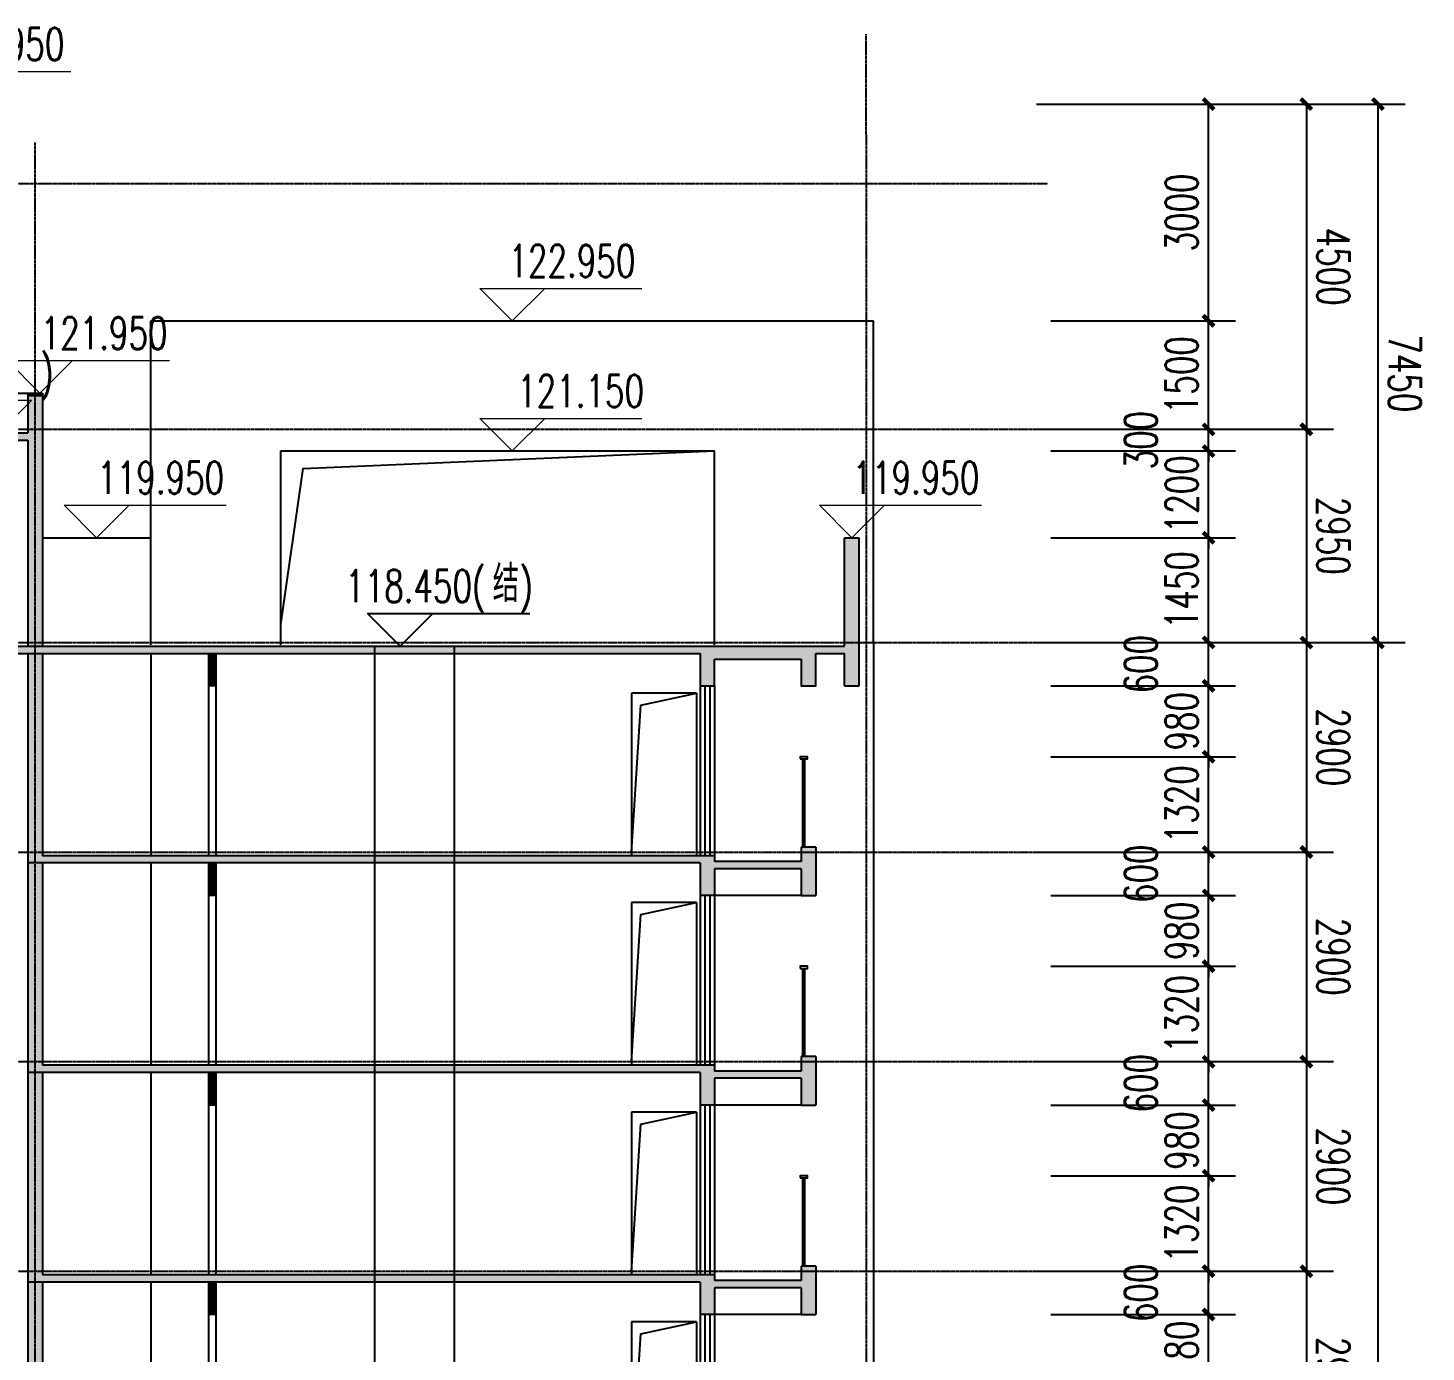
# Model space of a CAD drawing. Header units: millimetres. Extents: x 43 to 235305, y 0 to 139712.
# Drawn here: x 204454 to 223798, y 121390 to 139712 of the extents above; entities that cross this region are included whole.
import ezdxf

# ---------------------------------------------------------------- set-up
doc = ezdxf.new("R2010")
doc.units = ezdxf.units.MM
doc.linetypes.add('DOTE', pattern=[2.42, 2, -0.2, 0.02, -0.2])
for name, color, linetype in [('A-AXIS', 1, 'DOTE'), ('A-AXIS-DIMS', 3, 'Continuous'), ('A-CLOS', 5, 'Continuous'), ('A-DIM-SYMB', 3, 'Continuous'), ('A-DRWD-DIMS', 144, 'Continuous'), ('A-ELEV-DRWD', 130, 'Continuous'), ('A-ELEV-HRAL', 165, 'Continuous'), ('A-ELEV-LINE1', 33, 'Continuous'), ('A-HATH', 8, 'Continuous'), ('A-WALL', 2, 'Continuous'), ('AXIS', 3, 'Continuous'), ('PUB_DIM', 3, 'Continuous'), ('PUB_TEXT', 7, 'Continuous')]:
    doc.layers.add(name, color=color, linetype=linetype)
doc.styles.add('_TCH_DIM', font='SIMPLEX', dxfattribs={"bigfont": 'GBCBIG'})
doc.styles.add('_TCH_DIM_T3', font='SIMPLEX', dxfattribs={"width": 0.705882, "bigfont": 'GBCBIG'})
doc.dimstyles.new('_TCH_ARCH&&150', dxfattribs={"dimtxt": 446.25, "dimasz": 150, "dimexe": 375, "dimexo": 450, "dimgap": 150, "dimtad": 1, "dimdec": 0, "dimzin": 0, "dimdsep": 46, "dimtxsty": '_TCH_DIM_T3', "dimblk": 'ARCHTICK', "dimcen": 0.09, "dimclrt": 7, "dimazin": 2, "dimtfac": 1, "dimtdec": 0, "dimtix": 1, "dimtmove": 2, "dimatfit": 3, "dimfxl": 1, "dimtolj": 1, "dimtzin": 0, "dimarcsym": 0})

# ---------------------------------------------------------------- blocks, each defined once
blk = doc.blocks.new('A$C51E773D8')
at = {"layer": 'A-HATH'}
blk.add_hatch(color=256, dxfattribs=at).paths.add_polyline_path([(3900, 280), (13200, 280), (13200, 3080), (13400, 3080), (13400, 180), (4100, 180), (4100, -270), (3900, -270), (3900, 100), (2700, 100), (2700, -270), (2500, -270), (2500, 400), (2700, 400), (2700, 200), (3900, 200)])
at = {"layer": 'A-CLOS'}
for p, q in [((10800, 3080), (10800, 2630)), ((10900, 3080), (10900, 2630)), ((13200, 3080), (13200, 280)), ((13400, 3080), (13400, 180)), ((10800, 2630), (10900, 2630)), ((2500, 400), (2500, -270)), ((2500, 400), (2700, 400)), ((2700, 400), (2700, 200)), ((2700, 200), (3900, 200)), ((3900, 280), (13200, 280)), ((3900, 280), (3900, 200)), ((2700, 100), (2700, -270)), ((2700, 100), (3900, 100)), ((3900, 100), (3900, -270)), ((4100, 180), (13400, 180)), ((4100, 180), (4100, -270)), ((2700, -270), (2500, -270)), ((3900, -270), (4100, -270))]:
    blk.add_line(p, q, dxfattribs=at)
at = {"layer": 'A-ELEV-DRWD'}
for p, q in [((3900, 2630), (3900, 280)), ((3967, 2630), (3967, 280)), ((4034, 2630), (4034, 280)), ((4100, 2630), (4100, 280))]:
    blk.add_line(p, q, dxfattribs=at)
at = {"layer": 'A-ELEV-HRAL'}
for p, q in [((2650, 400), (2650, 1620)), ((2680, 400), (2680, 1620))]:
    blk.add_line(p, q, dxfattribs=at)
blk.add_lwpolyline([(2715, 1620), (2615, 1620), (2615, 1650), (2715, 1650)], close=True, dxfattribs=at)
at = {"layer": 'A-ELEV-LINE1'}
for p, q in [((1700, 3230), (1700, 330)), ((7500, 280), (7500, 3180)), ((8600, 280), (8600, 3180)), ((11700, 3080), (11700, 280)), ((4150, 2530), (5050, 2530)), ((4150, 2530), (4150, 280)), ((5050, 2530), (5050, 280)), ((2700, -270), (3900, -270))]:
    blk.add_line(p, q, dxfattribs=at)
at = {"layer": 'A-HATH', "const_width": 100}
blk.add_lwpolyline([(10850, 2630), (10850, 3080)], dxfattribs=at)
at = {"layer": 'A-WALL'}
for p, q in [((10800, 2630), (10800, 280)), ((10900, 2630), (10900, 280))]:
    blk.add_line(p, q, dxfattribs=at)
at = {"layer": 'PUB_DIM'}
blk.add_lwpolyline([(5050, 330), (4918, 2364), (4150, 2530)], dxfattribs=at)
blk = doc.blocks.new('A$C196B165E')
at = {"layer": 'A-HATH'}
h = blk.add_hatch(color=256, dxfattribs=at)
h.paths.add_polyline_path([(17550, 4050), (17450, 4050), (17450, 4000), (17550, 4000)])
h.paths.add_polyline_path([(17450, 4050), (17350, 4050), (17350, 4000), (17450, 4000)])
for points in [[(17350, 4000), (17350, 550), (17550, 550), (17550, 4000)], [(17350, 3500), (16350, 3500), (16350, 3400), (17350, 3400)], [(26850, 450), (26650, 450), (26650, 0), (26850, 0)], [(28250, 450), (28050, 450), (28050, 0), (28250, 0)]]:
    blk.add_hatch(color=256, dxfattribs=at).paths.add_polyline_path(points)
h = blk.add_hatch(color=256, dxfattribs=at)
h.paths.add_polyline_path([(16150, 550), (28650, 550), (28650, 450), (16150, 450)])
h.paths.add_polyline_path([(28650, 0), (28850, 0), (28850, 2050), (28650, 2050)])
h.paths.add_polyline_path([(26850, 370), (28050, 370), (28050, 450), (26850, 450)])
at = {"layer": 'A-CLOS'}
for p, q in [((17350, 4050), (17350, 3500)), ((17550, 4050), (17550, 550)), ((16350, 3500), (17350, 3500)), ((16350, 3400), (17350, 3400)), ((17350, 3400), (17350, 550)), ((28650, 550), (28650, 2050)), ((28650, 2050), (28850, 2050)), ((28850, 0), (28850, 2050)), ((16150, 450), (26650, 450)), ((16350, 550), (28650, 550)), ((28250, 450), (28650, 450)), ((28650, 0), (28650, 450)), ((26850, 370), (28050, 370)), ((28650, 0), (28850, 0))]:
    blk.add_line(p, q, dxfattribs=at)
for points in [[(26650, 450), (26650, 0), (26850, 0), (26850, 370)], [(28050, 370), (28050, 0), (28250, 0), (28250, 450)]]:
    blk.add_lwpolyline(points, dxfattribs=at)
at = {"layer": 'A-ELEV-LINE1'}
for p, q in [((19050, 5050), (29050, 5050)), ((19050, 567), (19050, 5050)), ((29050, 600), (29050, 5050)), ((16350, 4050), (17550, 4050)), ((16350, 3500), (17350, 3500)), ((20850, 3250), (26850, 3250)), ((20850, 567), (20850, 3250)), ((26850, 567), (26850, 3250)), ((17550, 2050), (19050, 2050))]:
    blk.add_line(p, q, dxfattribs=at)
blk = doc.blocks.new('_ArchTick')
at = {"color": 0, "linetype": 'ByBlock', "const_width": 0.4}
blk.add_lwpolyline([(-0.5, -0.5), (0.5, 0.5)], dxfattribs=at)
blk = doc.blocks.new('*D3585')
at = {"layer": 'A-AXIS-DIMS', "color": 0, "lineweight": -2, "transparency": 16777216}
for p, q in [((218410, 122508), (222517, 122508)), ((222142, 122508), (222142, 119608)), ((218410, 119608), (222517, 119608))]:
    blk.add_line(p, q, dxfattribs=at)
at = {"layer": 'Defpoints', "color": 0, "transparency": 16777216}
for p in [(217960, 122508), (217960, 119608), (222142, 119608)]:
    blk.add_point(p, dxfattribs=at)
at = {"layer": 'A-AXIS-DIMS', "color": 0, "lineweight": -2, "transparency": 16777216, "xscale": 150, "yscale": 150, "zscale": 150}
for p, rotation in [((222142, 122508), 90.00050948774897), ((222142, 119608), 270.000509487749)]:
    blk.add_blockref('_ArchTick', p, dxfattribs=dict(at, rotation=rotation))
at = {"layer": 'A-AXIS-DIMS', "color": 7, "transparency": 16777216, "insert": (222515, 121058), "char_height": 446.2, "attachment_point": 5, "rotation": 270.0005, "style": '_TCH_DIM_T3'}
blk.add_mtext('\\A1;2900', dxfattribs=at)
blk = doc.blocks.new('*D3586')
at = {"layer": 'A-AXIS-DIMS', "color": 0, "lineweight": -2, "transparency": 16777216}
for p, q in [((218410, 125408), (222517, 125408)), ((222142, 125408), (222142, 122508)), ((218410, 122508), (222517, 122508))]:
    blk.add_line(p, q, dxfattribs=at)
at = {"layer": 'Defpoints', "color": 0, "transparency": 16777216}
for p in [(217960, 125408), (217960, 122508), (222142, 122508)]:
    blk.add_point(p, dxfattribs=at)
at = {"layer": 'A-AXIS-DIMS', "color": 0, "lineweight": -2, "transparency": 16777216, "xscale": 150, "yscale": 150, "zscale": 150}
for p, rotation in [((222142, 125408), 90.00050948774897), ((222142, 122508), 270.000509487749)]:
    blk.add_blockref('_ArchTick', p, dxfattribs=dict(at, rotation=rotation))
at = {"layer": 'A-AXIS-DIMS', "color": 7, "transparency": 16777216, "insert": (222515, 123958), "char_height": 446.2, "attachment_point": 5, "rotation": 270.0005, "style": '_TCH_DIM_T3'}
blk.add_mtext('\\A1;2900', dxfattribs=at)
blk = doc.blocks.new('*D3587')
at = {"layer": 'A-AXIS-DIMS', "color": 0, "lineweight": -2, "transparency": 16777216}
for p, q in [((218410, 128308), (222517, 128308)), ((222142, 128308), (222142, 125408)), ((218410, 125408), (222517, 125408))]:
    blk.add_line(p, q, dxfattribs=at)
at = {"layer": 'Defpoints', "color": 0, "transparency": 16777216}
for p in [(217960, 128308), (217960, 125408), (222142, 125408)]:
    blk.add_point(p, dxfattribs=at)
at = {"layer": 'A-AXIS-DIMS', "color": 0, "lineweight": -2, "transparency": 16777216, "xscale": 150, "yscale": 150, "zscale": 150}
for p, rotation in [((222142, 128308), 90.00050948775133), ((222142, 125408), 270.0005094877513)]:
    blk.add_blockref('_ArchTick', p, dxfattribs=dict(at, rotation=rotation))
at = {"layer": 'A-AXIS-DIMS', "color": 7, "transparency": 16777216, "insert": (222515, 126858), "char_height": 446.2, "attachment_point": 5, "rotation": 270.0005, "style": '_TCH_DIM_T3'}
blk.add_mtext('\\A1;2900', dxfattribs=at)
blk = doc.blocks.new('*D3588')
at = {"layer": 'A-AXIS-DIMS', "color": 0, "lineweight": -2, "transparency": 16777216}
for p, q in [((218410, 131208), (222517, 131208)), ((222142, 131208), (222142, 128308)), ((218410, 128308), (222517, 128308))]:
    blk.add_line(p, q, dxfattribs=at)
at = {"layer": 'Defpoints', "color": 0, "transparency": 16777216}
for p in [(217960, 131208), (217960, 128308), (222142, 128308)]:
    blk.add_point(p, dxfattribs=at)
at = {"layer": 'A-AXIS-DIMS', "color": 0, "lineweight": -2, "transparency": 16777216, "xscale": 150, "yscale": 150, "zscale": 150}
for p, rotation in [((222142, 131208), 90.00050948774897), ((222142, 128308), 270.000509487749)]:
    blk.add_blockref('_ArchTick', p, dxfattribs=dict(at, rotation=rotation))
at = {"layer": 'A-AXIS-DIMS', "color": 7, "transparency": 16777216, "insert": (222515, 129758), "char_height": 446.2, "attachment_point": 5, "rotation": 270.0005, "style": '_TCH_DIM_T3'}
blk.add_mtext('\\A1;2900', dxfattribs=at)
blk = doc.blocks.new('*D3589')
at = {"layer": 'A-AXIS-DIMS', "color": 0, "lineweight": -2, "transparency": 16777216}
for p, q in [((218410, 134158), (222517, 134158)), ((222142, 134158), (222142, 131208)), ((218410, 131208), (222517, 131208))]:
    blk.add_line(p, q, dxfattribs=at)
at = {"layer": 'Defpoints', "color": 0, "transparency": 16777216}
for p in [(217960, 134158), (217960, 131208), (222142, 131208)]:
    blk.add_point(p, dxfattribs=at)
at = {"layer": 'A-AXIS-DIMS', "color": 0, "lineweight": -2, "transparency": 16777216, "xscale": 150, "yscale": 150, "zscale": 150}
for p, rotation in [((222142, 134158), 90.00050948774977), ((222142, 131208), 270.0005094877498)]:
    blk.add_blockref('_ArchTick', p, dxfattribs=dict(at, rotation=rotation))
at = {"layer": 'A-AXIS-DIMS', "color": 7, "transparency": 16777216, "insert": (222515, 132683), "char_height": 446.2, "attachment_point": 5, "rotation": 270.0005, "style": '_TCH_DIM_T3'}
blk.add_mtext('\\A1;2950', dxfattribs=at)
blk = doc.blocks.new('*D3590')
at = {"layer": 'A-AXIS-DIMS', "color": 0, "lineweight": -2, "transparency": 16777216}
for p, q in [((218410, 138658), (222517, 138658)), ((222142, 138658), (222142, 134158)), ((218410, 134158), (222517, 134158))]:
    blk.add_line(p, q, dxfattribs=at)
at = {"layer": 'Defpoints', "color": 0, "transparency": 16777216}
for p in [(217960, 138658), (217960, 134158), (222142, 134158)]:
    blk.add_point(p, dxfattribs=at)
at = {"layer": 'A-AXIS-DIMS', "color": 0, "lineweight": -2, "transparency": 16777216, "xscale": 150, "yscale": 150, "zscale": 150}
for p, rotation in [((222142, 138658), 90.00050948775026), ((222142, 134158), 270.0005094877503)]:
    blk.add_blockref('_ArchTick', p, dxfattribs=dict(at, rotation=rotation))
at = {"layer": 'A-AXIS-DIMS', "color": 7, "transparency": 16777216, "insert": (222515, 136408), "char_height": 446.2, "attachment_point": 5, "rotation": 270.0005, "style": '_TCH_DIM_T3'}
blk.add_mtext('\\A1;4500', dxfattribs=at)
blk = doc.blocks.new('*D3592')
at = {"layer": 'Defpoints', "color": 0, "transparency": 16777216}
for p in [(218157, 131208), (218158, 12558), (223133, 12558)]:
    blk.add_point(p, dxfattribs=at)
at = {"layer": 'PUB_DIM', "color": 0, "lineweight": -2, "transparency": 16777216}
for p, q in [((218607, 131208), (223507, 131208)), ((223132, 131208), (223133, 12558)), ((218608, 12558), (223508, 12558))]:
    blk.add_line(p, q, dxfattribs=at)
at = {"layer": 'PUB_DIM', "color": 0, "lineweight": -2, "transparency": 16777216, "xscale": 150, "yscale": 150, "zscale": 150}
for p, rotation in [((223132, 131208), 90.0005094877472), ((223133, 12558), 270.0005094877472)]:
    blk.add_blockref('_ArchTick', p, dxfattribs=dict(at, rotation=rotation))
at = {"layer": 'PUB_DIM', "color": 7, "transparency": 16777216, "insert": (223505, 71883), "char_height": 446.2, "attachment_point": 5, "rotation": 270.0005, "style": '_TCH_DIM_T3'}
blk.add_mtext('\\A1;118650', dxfattribs=at)
blk = doc.blocks.new('*D3593')
at = {"layer": 'Defpoints', "color": 0, "transparency": 16777216}
for p in [(218157, 138658), (218157, 131208), (223132, 131208)]:
    blk.add_point(p, dxfattribs=at)
at = {"layer": 'PUB_DIM', "color": 0, "lineweight": -2, "transparency": 16777216}
for p, q in [((218607, 138658), (223507, 138658)), ((223132, 138658), (223132, 131208)), ((218607, 131208), (223507, 131208))]:
    blk.add_line(p, q, dxfattribs=at)
at = {"layer": 'PUB_DIM', "color": 0, "lineweight": -2, "transparency": 16777216, "xscale": 150, "yscale": 150, "zscale": 150}
for p, rotation in [((223132, 138658), 90.00050948774722), ((223132, 131208), 270.0005094877472)]:
    blk.add_blockref('_ArchTick', p, dxfattribs=dict(at, rotation=rotation))
at = {"layer": 'PUB_DIM', "color": 7, "transparency": 16777216, "insert": (223505, 134933), "char_height": 446.2, "attachment_point": 5, "rotation": 270.0005, "style": '_TCH_DIM_T3'}
blk.add_mtext('\\A1;7450', dxfattribs=at)
blk = doc.blocks.new('*D3002')
at = {"layer": 'A-DRWD-DIMS', "color": 0, "lineweight": -2, "transparency": 16777216}
for p, q in [((218608, 121908), (221164, 121908)), ((220789, 121908), (220789, 122058)), ((220789, 120928), (220789, 121908)), ((218608, 120928), (221164, 120928)), ((220789, 120928), (220789, 120778))]:
    blk.add_line(p, q, dxfattribs=at)
at = {"layer": 'Defpoints', "color": 0, "transparency": 16777216}
for p in [(218158, 121908), (220789, 121908), (218158, 120928)]:
    blk.add_point(p, dxfattribs=at)
at = {"layer": 'A-DRWD-DIMS', "color": 0, "lineweight": -2, "transparency": 16777216, "xscale": 150, "yscale": 150, "zscale": 150}
for p, rotation in [((220789, 121908), 270), ((220789, 120928), 90)]:
    blk.add_blockref('_ArchTick', p, dxfattribs=dict(at, rotation=rotation))
at = {"layer": 'A-DRWD-DIMS', "color": 7, "transparency": 16777216, "insert": (220416, 121418), "char_height": 446.2, "attachment_point": 5, "rotation": 90, "style": '_TCH_DIM_T3'}
blk.add_mtext('\\A1;980', dxfattribs=at)
blk = doc.blocks.new('*D3003')
at = {"layer": 'A-DRWD-DIMS', "color": 0, "lineweight": -2, "transparency": 16777216}
for p, q in [((218608, 122508), (221164, 122508)), ((220789, 121908), (220789, 122508)), ((218608, 121908), (221164, 121908))]:
    blk.add_line(p, q, dxfattribs=at)
at = {"layer": 'Defpoints', "color": 0, "transparency": 16777216}
for p in [(218158, 122508), (220789, 122508), (218158, 121908)]:
    blk.add_point(p, dxfattribs=at)
at = {"layer": 'A-DRWD-DIMS', "color": 0, "lineweight": -2, "transparency": 16777216, "xscale": 150, "yscale": 150, "zscale": 150}
for p, rotation in [((220789, 122508), 90), ((220789, 121908), 270)]:
    blk.add_blockref('_ArchTick', p, dxfattribs=dict(at, rotation=rotation))
at = {"layer": 'A-DRWD-DIMS', "color": 7, "transparency": 16777216, "insert": (219852, 122208), "char_height": 446.2, "attachment_point": 5, "rotation": 90, "style": '_TCH_DIM_T3'}
blk.add_mtext('\\A1;600', dxfattribs=at)
blk = doc.blocks.new('*D3004')
at = {"layer": 'A-DRWD-DIMS', "color": 0, "lineweight": -2, "transparency": 16777216}
for p, q in [((218608, 123828), (221164, 123828)), ((220789, 123828), (220789, 123978)), ((220789, 122508), (220789, 123828)), ((218608, 122508), (221164, 122508)), ((220789, 122508), (220789, 122358))]:
    blk.add_line(p, q, dxfattribs=at)
at = {"layer": 'Defpoints', "color": 0, "transparency": 16777216}
for p in [(218158, 123828), (220789, 123828), (218158, 122508)]:
    blk.add_point(p, dxfattribs=at)
at = {"layer": 'A-DRWD-DIMS', "color": 0, "lineweight": -2, "transparency": 16777216, "xscale": 150, "yscale": 150, "zscale": 150}
for p, rotation in [((220789, 123828), 270), ((220789, 122508), 90)]:
    blk.add_blockref('_ArchTick', p, dxfattribs=dict(at, rotation=rotation))
at = {"layer": 'A-DRWD-DIMS', "color": 7, "transparency": 16777216, "insert": (220416, 123168), "char_height": 446.2, "attachment_point": 5, "rotation": 90, "style": '_TCH_DIM_T3'}
blk.add_mtext('\\A1;1320', dxfattribs=at)
blk = doc.blocks.new('*D3005')
at = {"layer": 'A-DRWD-DIMS', "color": 0, "lineweight": -2, "transparency": 16777216}
for p, q in [((218608, 124808), (221164, 124808)), ((220789, 124808), (220789, 124958)), ((220789, 123828), (220789, 124808)), ((218608, 123828), (221164, 123828)), ((220789, 123828), (220789, 123678))]:
    blk.add_line(p, q, dxfattribs=at)
at = {"layer": 'Defpoints', "color": 0, "transparency": 16777216}
for p in [(218158, 124808), (220789, 124808), (218158, 123828)]:
    blk.add_point(p, dxfattribs=at)
at = {"layer": 'A-DRWD-DIMS', "color": 0, "lineweight": -2, "transparency": 16777216, "xscale": 150, "yscale": 150, "zscale": 150}
for p, rotation in [((220789, 124808), 270), ((220789, 123828), 90)]:
    blk.add_blockref('_ArchTick', p, dxfattribs=dict(at, rotation=rotation))
at = {"layer": 'A-DRWD-DIMS', "color": 7, "transparency": 16777216, "insert": (220416, 124318), "char_height": 446.2, "attachment_point": 5, "rotation": 90, "style": '_TCH_DIM_T3'}
blk.add_mtext('\\A1;980', dxfattribs=at)
blk = doc.blocks.new('*D3006')
at = {"layer": 'A-DRWD-DIMS', "color": 0, "lineweight": -2, "transparency": 16777216}
for p, q in [((218608, 125408), (221164, 125408)), ((220789, 124808), (220789, 125408)), ((218608, 124808), (221164, 124808))]:
    blk.add_line(p, q, dxfattribs=at)
at = {"layer": 'Defpoints', "color": 0, "transparency": 16777216}
for p in [(218158, 125408), (220789, 125408), (218158, 124808)]:
    blk.add_point(p, dxfattribs=at)
at = {"layer": 'A-DRWD-DIMS', "color": 0, "lineweight": -2, "transparency": 16777216, "xscale": 150, "yscale": 150, "zscale": 150}
for p, rotation in [((220789, 125408), 90), ((220789, 124808), 270)]:
    blk.add_blockref('_ArchTick', p, dxfattribs=dict(at, rotation=rotation))
at = {"layer": 'A-DRWD-DIMS', "color": 7, "transparency": 16777216, "insert": (219852, 125108), "char_height": 446.2, "attachment_point": 5, "rotation": 90, "style": '_TCH_DIM_T3'}
blk.add_mtext('\\A1;600', dxfattribs=at)
blk = doc.blocks.new('*D3007')
at = {"layer": 'A-DRWD-DIMS', "color": 0, "lineweight": -2, "transparency": 16777216}
for p, q in [((218608, 126728), (221164, 126728)), ((220789, 126728), (220789, 126878)), ((220789, 125408), (220789, 126728)), ((218608, 125408), (221164, 125408)), ((220789, 125408), (220789, 125258))]:
    blk.add_line(p, q, dxfattribs=at)
at = {"layer": 'Defpoints', "color": 0, "transparency": 16777216}
for p in [(218158, 126728), (220789, 126728), (218158, 125408)]:
    blk.add_point(p, dxfattribs=at)
at = {"layer": 'A-DRWD-DIMS', "color": 0, "lineweight": -2, "transparency": 16777216, "xscale": 150, "yscale": 150, "zscale": 150}
for p, rotation in [((220789, 126728), 270), ((220789, 125408), 90)]:
    blk.add_blockref('_ArchTick', p, dxfattribs=dict(at, rotation=rotation))
at = {"layer": 'A-DRWD-DIMS', "color": 7, "transparency": 16777216, "insert": (220416, 126068), "char_height": 446.2, "attachment_point": 5, "rotation": 90, "style": '_TCH_DIM_T3'}
blk.add_mtext('\\A1;1320', dxfattribs=at)
blk = doc.blocks.new('*D3008')
at = {"layer": 'A-DRWD-DIMS', "color": 0, "lineweight": -2, "transparency": 16777216}
for p, q in [((218608, 127708), (221164, 127708)), ((220789, 127708), (220789, 127858)), ((220789, 126728), (220789, 127708)), ((218608, 126728), (221164, 126728)), ((220789, 126728), (220789, 126578))]:
    blk.add_line(p, q, dxfattribs=at)
at = {"layer": 'Defpoints', "color": 0, "transparency": 16777216}
for p in [(218158, 127708), (220789, 127708), (218158, 126728)]:
    blk.add_point(p, dxfattribs=at)
at = {"layer": 'A-DRWD-DIMS', "color": 0, "lineweight": -2, "transparency": 16777216, "xscale": 150, "yscale": 150, "zscale": 150}
for p, rotation in [((220789, 127708), 270), ((220789, 126728), 90)]:
    blk.add_blockref('_ArchTick', p, dxfattribs=dict(at, rotation=rotation))
at = {"layer": 'A-DRWD-DIMS', "color": 7, "transparency": 16777216, "insert": (220416, 127218), "char_height": 446.2, "attachment_point": 5, "rotation": 90, "style": '_TCH_DIM_T3'}
blk.add_mtext('\\A1;980', dxfattribs=at)
blk = doc.blocks.new('*D3009')
at = {"layer": 'A-DRWD-DIMS', "color": 0, "lineweight": -2, "transparency": 16777216}
for p, q in [((218608, 128308), (221164, 128308)), ((220789, 127708), (220789, 128308)), ((218608, 127708), (221164, 127708))]:
    blk.add_line(p, q, dxfattribs=at)
at = {"layer": 'Defpoints', "color": 0, "transparency": 16777216}
for p in [(218158, 128308), (220789, 128308), (218158, 127708)]:
    blk.add_point(p, dxfattribs=at)
at = {"layer": 'A-DRWD-DIMS', "color": 0, "lineweight": -2, "transparency": 16777216, "xscale": 150, "yscale": 150, "zscale": 150}
for p, rotation in [((220789, 128308), 90), ((220789, 127708), 270)]:
    blk.add_blockref('_ArchTick', p, dxfattribs=dict(at, rotation=rotation))
at = {"layer": 'A-DRWD-DIMS', "color": 7, "transparency": 16777216, "insert": (219852, 128008), "char_height": 446.2, "attachment_point": 5, "rotation": 90, "style": '_TCH_DIM_T3'}
blk.add_mtext('\\A1;600', dxfattribs=at)
blk = doc.blocks.new('*D3010')
at = {"layer": 'A-DRWD-DIMS', "color": 0, "lineweight": -2, "transparency": 16777216}
for p, q in [((218608, 129628), (221164, 129628)), ((220789, 129628), (220789, 129778)), ((220789, 128308), (220789, 129628)), ((218608, 128308), (221164, 128308)), ((220789, 128308), (220789, 128158))]:
    blk.add_line(p, q, dxfattribs=at)
at = {"layer": 'Defpoints', "color": 0, "transparency": 16777216}
for p in [(218158, 129628), (220789, 129628), (218158, 128308)]:
    blk.add_point(p, dxfattribs=at)
at = {"layer": 'A-DRWD-DIMS', "color": 0, "lineweight": -2, "transparency": 16777216, "xscale": 150, "yscale": 150, "zscale": 150}
for p, rotation in [((220789, 129628), 270), ((220789, 128308), 90)]:
    blk.add_blockref('_ArchTick', p, dxfattribs=dict(at, rotation=rotation))
at = {"layer": 'A-DRWD-DIMS', "color": 7, "transparency": 16777216, "insert": (220416, 128968), "char_height": 446.2, "attachment_point": 5, "rotation": 90, "style": '_TCH_DIM_T3'}
blk.add_mtext('\\A1;1320', dxfattribs=at)
blk = doc.blocks.new('*D3011')
at = {"layer": 'A-DRWD-DIMS', "color": 0, "lineweight": -2, "transparency": 16777216}
for p, q in [((218608, 130608), (221164, 130608)), ((220789, 130608), (220789, 130758)), ((220789, 129628), (220789, 130608)), ((218608, 129628), (221164, 129628)), ((220789, 129628), (220789, 129478))]:
    blk.add_line(p, q, dxfattribs=at)
at = {"layer": 'Defpoints', "color": 0, "transparency": 16777216}
for p in [(218158, 130608), (220789, 130608), (218158, 129628)]:
    blk.add_point(p, dxfattribs=at)
at = {"layer": 'A-DRWD-DIMS', "color": 0, "lineweight": -2, "transparency": 16777216, "xscale": 150, "yscale": 150, "zscale": 150}
for p, rotation in [((220789, 130608), 270), ((220789, 129628), 90)]:
    blk.add_blockref('_ArchTick', p, dxfattribs=dict(at, rotation=rotation))
at = {"layer": 'A-DRWD-DIMS', "color": 7, "transparency": 16777216, "insert": (220416, 130118), "char_height": 446.2, "attachment_point": 5, "rotation": 90, "style": '_TCH_DIM_T3'}
blk.add_mtext('\\A1;980', dxfattribs=at)
blk = doc.blocks.new('*D3012')
at = {"layer": 'A-DRWD-DIMS', "color": 0, "lineweight": -2, "transparency": 16777216}
for p, q in [((218608, 131208), (221164, 131208)), ((220789, 130608), (220789, 131208)), ((218608, 130608), (221164, 130608))]:
    blk.add_line(p, q, dxfattribs=at)
at = {"layer": 'Defpoints', "color": 0, "transparency": 16777216}
for p in [(218158, 131208), (220789, 131208), (218158, 130608)]:
    blk.add_point(p, dxfattribs=at)
at = {"layer": 'A-DRWD-DIMS', "color": 0, "lineweight": -2, "transparency": 16777216, "xscale": 150, "yscale": 150, "zscale": 150}
for p, rotation in [((220789, 131208), 90), ((220789, 130608), 270)]:
    blk.add_blockref('_ArchTick', p, dxfattribs=dict(at, rotation=rotation))
at = {"layer": 'A-DRWD-DIMS', "color": 7, "transparency": 16777216, "insert": (219852, 130908), "char_height": 446.2, "attachment_point": 5, "rotation": 90, "style": '_TCH_DIM_T3'}
blk.add_mtext('\\A1;600', dxfattribs=at)
blk = doc.blocks.new('*D3013')
at = {"layer": 'A-DRWD-DIMS', "color": 0, "lineweight": -2, "transparency": 16777216}
for p, q in [((218608, 132658), (221164, 132658)), ((220789, 131208), (220789, 132658)), ((218608, 131208), (221164, 131208))]:
    blk.add_line(p, q, dxfattribs=at)
at = {"layer": 'Defpoints', "color": 0, "transparency": 16777216}
for p in [(218158, 132658), (220789, 132658), (218158, 131208)]:
    blk.add_point(p, dxfattribs=at)
at = {"layer": 'A-DRWD-DIMS', "color": 0, "lineweight": -2, "transparency": 16777216, "xscale": 150, "yscale": 150, "zscale": 150}
for p, rotation in [((220789, 132658), 90), ((220789, 131208), 270)]:
    blk.add_blockref('_ArchTick', p, dxfattribs=dict(at, rotation=rotation))
at = {"layer": 'A-DRWD-DIMS', "color": 7, "transparency": 16777216, "insert": (220416, 131933), "char_height": 446.2, "attachment_point": 5, "rotation": 90, "style": '_TCH_DIM_T3'}
blk.add_mtext('\\A1;1450', dxfattribs=at)
blk = doc.blocks.new('*D3014')
at = {"layer": 'A-DRWD-DIMS', "color": 0, "lineweight": -2, "transparency": 16777216}
for p, q in [((220789, 133858), (220789, 134008)), ((218608, 133858), (221164, 133858)), ((220789, 132658), (220789, 133858)), ((218608, 132658), (221164, 132658)), ((220789, 132658), (220789, 132508))]:
    blk.add_line(p, q, dxfattribs=at)
at = {"layer": 'Defpoints', "color": 0, "transparency": 16777216}
for p in [(218158, 133858), (220789, 133858), (218158, 132658)]:
    blk.add_point(p, dxfattribs=at)
at = {"layer": 'A-DRWD-DIMS', "color": 0, "lineweight": -2, "transparency": 16777216, "xscale": 150, "yscale": 150, "zscale": 150}
for p, rotation in [((220789, 133858), 270), ((220789, 132658), 90)]:
    blk.add_blockref('_ArchTick', p, dxfattribs=dict(at, rotation=rotation))
at = {"layer": 'A-DRWD-DIMS', "color": 7, "transparency": 16777216, "insert": (220416, 133258), "char_height": 446.2, "attachment_point": 5, "rotation": 90, "style": '_TCH_DIM_T3'}
blk.add_mtext('\\A1;1200', dxfattribs=at)
blk = doc.blocks.new('*D3015')
at = {"layer": 'A-DRWD-DIMS', "color": 0, "lineweight": -2, "transparency": 16777216}
for p, q in [((220789, 134158), (220789, 134308)), ((218608, 134158), (221164, 134158)), ((220789, 133858), (220789, 134158)), ((218608, 133858), (221164, 133858)), ((220789, 133858), (220789, 133708))]:
    blk.add_line(p, q, dxfattribs=at)
at = {"layer": 'Defpoints', "color": 0, "transparency": 16777216}
for p in [(218158, 134158), (220789, 134158), (218158, 133858)]:
    blk.add_point(p, dxfattribs=at)
at = {"layer": 'A-DRWD-DIMS', "color": 0, "lineweight": -2, "transparency": 16777216, "xscale": 150, "yscale": 150, "zscale": 150}
for p, rotation in [((220789, 134158), 270), ((220789, 133858), 90)]:
    blk.add_blockref('_ArchTick', p, dxfattribs=dict(at, rotation=rotation))
at = {"layer": 'A-DRWD-DIMS', "color": 7, "transparency": 16777216, "insert": (219852, 134008), "char_height": 446.2, "attachment_point": 5, "rotation": 90, "style": '_TCH_DIM_T3'}
blk.add_mtext('\\A1;300', dxfattribs=at)
blk = doc.blocks.new('*D3016')
at = {"layer": 'A-DRWD-DIMS', "color": 0, "lineweight": -2, "transparency": 16777216}
for p, q in [((218608, 135658), (221164, 135658)), ((220789, 134158), (220789, 135658)), ((218608, 134158), (221164, 134158))]:
    blk.add_line(p, q, dxfattribs=at)
at = {"layer": 'Defpoints', "color": 0, "transparency": 16777216}
for p in [(218158, 135658), (220789, 135658), (218158, 134158)]:
    blk.add_point(p, dxfattribs=at)
at = {"layer": 'A-DRWD-DIMS', "color": 0, "lineweight": -2, "transparency": 16777216, "xscale": 150, "yscale": 150, "zscale": 150}
for p, rotation in [((220789, 135658), 90), ((220789, 134158), 270)]:
    blk.add_blockref('_ArchTick', p, dxfattribs=dict(at, rotation=rotation))
at = {"layer": 'A-DRWD-DIMS', "color": 7, "transparency": 16777216, "insert": (220416, 134908), "char_height": 446.2, "attachment_point": 5, "rotation": 90, "style": '_TCH_DIM_T3'}
blk.add_mtext('\\A1;1500', dxfattribs=at)
blk = doc.blocks.new('*D3017')
at = {"layer": 'A-DRWD-DIMS', "color": 0, "lineweight": -2, "transparency": 16777216}
for p, q in [((218608, 138658), (221164, 138658)), ((220789, 135658), (220789, 138658)), ((218608, 135658), (221164, 135658))]:
    blk.add_line(p, q, dxfattribs=at)
at = {"layer": 'Defpoints', "color": 0, "transparency": 16777216}
for p in [(218158, 138658), (220789, 138658), (218158, 135658)]:
    blk.add_point(p, dxfattribs=at)
at = {"layer": 'A-DRWD-DIMS', "color": 0, "lineweight": -2, "transparency": 16777216, "xscale": 150, "yscale": 150, "zscale": 150}
for p, rotation in [((220789, 138658), 90), ((220789, 135658), 270)]:
    blk.add_blockref('_ArchTick', p, dxfattribs=dict(at, rotation=rotation))
at = {"layer": 'A-DRWD-DIMS', "color": 7, "transparency": 16777216, "insert": (220416, 137158), "char_height": 446.2, "attachment_point": 5, "rotation": 90, "style": '_TCH_DIM_T3'}
blk.add_mtext('\\A1;3000', dxfattribs=at)

msp = doc.modelspace()

# ---------------------------------------------------------------- linework, layer by layer
at = {"layer": 'A-AXIS'}
for p, q in [((216055, 4108), (216053.8, 139624.3)), ((204555, 4008), (204553.8, 138125.6)), ((184280.7, 137558), (218563.8, 137558)), ((184280.7, 134158), (218563.8, 134158)), ((184280.7, 131208), (218563.8, 131208)), ((184280.7, 128308), (218563.8, 128308)), ((184280.7, 125408), (218563.8, 125408)), ((184280.7, 122508), (218563.8, 122508))]:
    msp.add_line(p, q, dxfattribs=at)
at = {"layer": 'A-DIM-SYMB'}
msp.add_lwpolyline([(207953.8, 131458), (208263.1, 133615.8), (213953.8, 133858)], dxfattribs=at)
at = {"layer": 'AXIS', "lineweight": 0}
for p, q in [((202803.8, 139108), (205047.8, 139108)), ((211153.8, 135658), (210703.8, 136108)), ((210703.8, 136108), (212947.8, 136108)), ((211153.8, 135658), (211603.8, 136108)), ((204620, 134658), (204170, 135108)), ((204170, 135108), (206414, 135108)), ((204620, 134658), (205070, 135108)), ((204503.8, 134558), (202259.8, 134558)), ((204053.8, 134108), (204503.8, 134558)), ((211153.8, 133858), (210703.8, 134308)), ((210703.8, 134308), (212947.8, 134308)), ((211153.8, 133858), (211603.8, 134308)), ((205403.8, 132658), (204953.8, 133108)), ((204953.8, 133108), (207197.8, 133108)), ((205403.8, 132658), (205853.8, 133108)), ((215853.8, 132658), (215403.8, 133108)), ((215403.8, 133108), (217647.8, 133108)), ((215853.8, 132658), (216303.8, 133108))]:
    msp.add_line(p, q, dxfattribs=at)
at = {"layer": 'AXIS'}
for p, q in [((209603.8, 131158), (209153.8, 131608)), ((209153.8, 131608), (211397.8, 131608)), ((209603.8, 131158), (210053.8, 131608))]:
    msp.add_line(p, q, dxfattribs=at)

# ---------------------------------------------------------------- block references
at = {"xscale": -1}
for p in [(217853.8, 127978), (217853.8, 125078), (217853.8, 122178), (217853.8, 119278)]:
    msp.add_blockref('A$C51E773D8', p, dxfattribs=at)
at = {"layer": 'A-HATH'}
msp.add_blockref('A$C196B165E', (187103.8, 130608), dxfattribs=at)

# ---------------------------------------------------------------- texts
at = {"layer": 'PUB_TEXT', "lineweight": 0, "style": '_TCH_DIM', "width": 0.705882}
for s, height, p in [('125.950', 446.25, (203202.8, 139265.5)), ('122.950', 446.25, (211102.8, 136265.5)), ('121.950', 446.25, (204629, 135265.5)), (')', 446.2, (204623.4, 134715.5)), ('121.150', 446.25, (211222.8, 134465.5)), ('119.950', 446.25, (205412.8, 133265.5)), ('119.950', 446.25, (215862.8, 133265.5)), ('118.450(', 446.25, (208843.6, 131765.5)), (')', 446.2, (211252.2, 131765.5))]:
    msp.add_text(s, height=height, dxfattribs=at).set_placement(p)
at = {"layer": 'PUB_TEXT', "lineweight": 0, "style": '_TCH_DIM'}
msp.add_text('结', height=506.4, dxfattribs=at).set_placement((210883.6, 131765.5))

# ---------------------------------------------------------------- dimensions: what is measured, and where the dimension line sits
at = {"layer": 'A-AXIS-DIMS'}
for p1, p2, picture, middle in [((217960, 138657.9), (217960.1, 134158), '*D3590', (222515, 136408)), ((217960.1, 134158), (217960.1, 131207.9), '*D3589', (222515.1, 132683)), ((217960.1, 131207.9), (217960.1, 128307.9), '*D3588', (222515.1, 129758)), ((217960.1, 128307.9), (217960.1, 125407.9), '*D3587', (222515.1, 126858)), ((217960.1, 125407.9), (217960.2, 122507.9), '*D3586', (222515.1, 123958)), ((217960.2, 122507.9), (217960.2, 119607.9), '*D3585', (222515.2, 121058))]:
    dim = msp.add_aligned_dim(p1=p1, p2=p2, distance=4181.8, dimstyle='_TCH_ARCH&&150', dxfattribs=at)
    dim.commit()
    dim.dimension.update_dxf_attribs({"geometry": picture, "text_midpoint": middle})
at = {"layer": 'A-DRWD-DIMS'}
for p1, p2, picture, middle in [((218158.3, 135658), (218158.3, 138658), '*D3017', (220416.3, 137158)), ((218158.3, 134158), (218158.3, 135658), '*D3016', (220416.3, 134908)), ((218158.3, 132658), (218158.3, 133858), '*D3014', (220416.3, 133258)), ((218158.3, 131208), (218158.3, 132658), '*D3013', (220416.3, 131933)), ((218158.3, 129628), (218158.3, 130608), '*D3011', (220416.3, 130118)), ((218158.3, 128308), (218158.3, 129628), '*D3010', (220416.3, 128968)), ((218158.3, 126728), (218158.3, 127708), '*D3008', (220416.3, 127218)), ((218158.3, 125408), (218158.3, 126728), '*D3007', (220416.3, 126068)), ((218158.3, 123828), (218158.3, 124808), '*D3005', (220416.3, 124318)), ((218158.3, 122508), (218158.3, 123828), '*D3004', (220416.3, 123168)), ((218158.3, 120928), (218158.3, 121908), '*D3002', (220416.3, 121418))]:
    dim = msp.add_aligned_dim(p1=p1, p2=p2, distance=-2631.1, dimstyle='_TCH_ARCH&&150', dxfattribs=at)
    dim.commit()
    dim.dimension.update_dxf_attribs({"geometry": picture, "text_midpoint": middle})
for base, p1, p2, picture, middle in [((220789.4, 134158), (218158.3, 133858), (218158.3, 134158), '*D3015', (219851.9, 134008)), ((220789.4, 131208), (218158.3, 130608), (218158.3, 131208), '*D3012', (219851.9, 130908)), ((220789.4, 128308), (218158.3, 127708), (218158.3, 128308), '*D3009', (219851.9, 128008)), ((220789.4, 125408), (218158.3, 124808), (218158.3, 125408), '*D3006', (219851.9, 125108)), ((220789.4, 122508), (218158.3, 121908), (218158.3, 122508), '*D3003', (219851.9, 122208))]:
    dim = msp.add_linear_dim(base=base, p1=p1, p2=p2, angle=90, dimstyle='_TCH_ARCH&&150', dxfattribs=at)
    dim.commit()
    dim.dimension.update_dxf_attribs({"geometry": picture, "text_midpoint": middle, "dimtype": 161})
at = {"layer": 'PUB_DIM'}
for p1, p2, picture, middle in [((218157.1, 138657.9), (218157.1, 131207.9), '*D3593', (223504.7, 134933)), ((218157.1, 131207.9), (218158.2, 12557.9), '*D3592', (223505.2, 71883))]:
    dim = msp.add_aligned_dim(p1=p1, p2=p2, distance=4974.5, dimstyle='_TCH_ARCH&&150', dxfattribs=at)
    dim.commit()
    dim.dimension.update_dxf_attribs({"geometry": picture, "text_midpoint": middle})

doc.saveas('drawing.dxf')
